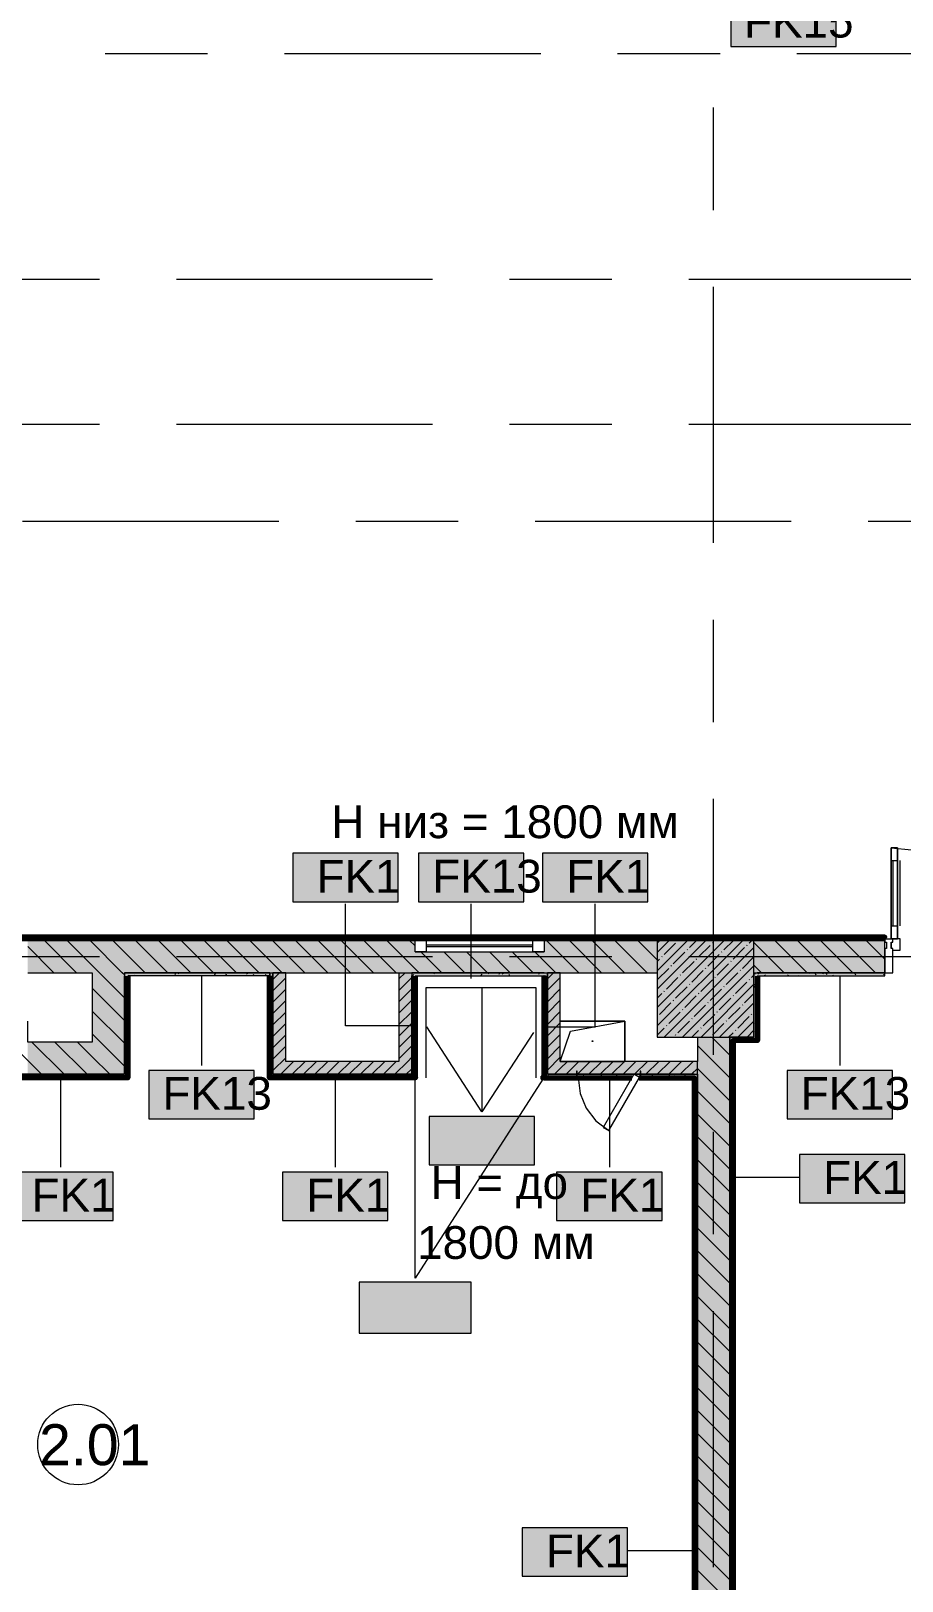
# Model space of a CAD drawing. Header units: millimetres. Extents: x -3817 to 677485, y -22715 to 103890.
# Drawn here: x 335574 to 340970, y 5847 to 15458 of the extents above; entities that cross this region are included whole.
import ezdxf

# ---------------------------------------------------------------- set-up
doc = ezdxf.new("R2010")
doc.units = ezdxf.units.MM
doc.layers.add('PDF _Геометрия', color=7, linetype='Continuous', true_color=0x1d1d1d)
doc.layers.add('PDF _Сплошная заливка', color=7, linetype='Continuous', true_color=0xffffff)
doc.layers.add('PDF _Текст', color=7, linetype='Continuous')
doc.styles.add('PDF GOST-Common', font='arial.ttf')

msp = doc.modelspace()

# ---------------------------------------------------------------- hatches: boundary and pattern name
at = {"layer": 'PDF _Сплошная заливка', "transparency": 33554559}
h = msp.add_hatch(color=256, dxfattribs=at)
h.paths.add_polyline_path([(347052.9, 9819), (347302.9, 9819), (347302.9, 9839), (342508.2, 9839), (342508.2, 9819), (346262.4, 9819)], flags=0)
h.paths.add_polyline_path([(340863.2, 9819), (340863.2, 9839), (333072.9, 9839), (333072.9, 9819), (340052.9, 9819)], flags=0)
h.paths.add_polyline_path([(331427.9, 9819), (331427.9, 9839), (330602.9, 9839), (330602.9, 9827), (330657.9, 9827), (330657.9, 9819), (331022.9, 9819)], flags=0)
h.paths.add_polyline_path([(328562.9, 9819), (329097.9, 9819), (329097.9, 9827), (329152.9, 9827), (329152.9, 9839), (328562.9, 9839)], flags=0)
h = msp.add_hatch(color=256, dxfattribs=at)
h.paths.add_polyline_path([(343952.9, 9619), (343952.9, 9819), (342508.2, 9819), (342508.2, 9619), (343578.4, 9619)], flags=0)
h.paths.add_polyline_path([(330802.9, 9619), (331427.9, 9619), (331427.9, 9819), (330781.9, 9819), (330781.9, 9619)], flags=0)
h.paths.add_polyline_path([(333072.9, 9619), (334952.9, 9619), (334952.9, 9819), (333072.9, 9819)], flags=0)
h.paths.add_polyline_path([(336152.9, 9619), (339452.9, 9619), (339452.9, 9819), (338752.9, 9819), (338752.9, 9749), (337952.9, 9749), (337952.9, 9819), (335552.9, 9819), (335552.9, 9619), (335952.9, 9619)], flags=0)
h.paths.add_polyline_path([(340863.2, 9619), (340863.2, 9819), (340052.9, 9819), (340052.9, 9619), (340223.3, 9619)], flags=0)
for points in [[(339552.3, 9219), (340052.9, 9219), (340052.9, 9819), (339452.9, 9819), (339452.9, 9219)], [(335952.9, 8989), (336152.9, 8989), (336152.9, 9619), (335952.9, 9619), (335952.9, 9189)], [(337052.9, 8989), (337072.9, 8989), (337072.9, 9619), (337052.9, 9619), (337052.9, 9598)], [(337932.9, 8969), (337952.9, 8969), (337952.9, 9599), (337932.9, 9599), (337932.9, 8989)], [(339702.9, 2419), (339902.9, 2419), (339902.9, 9219), (339702.9, 9219), (339702.9, 3160.3)], [(339902.9, 2419), (339922.9, 2419), (339922.9, 9219), (339902.9, 9219), (339902.9, 3160.3)], [(340072.9, 9199), (340073.9, 9199), (340072.9, 9219), (339922.9, 9219), (339922.9, 9199), (340052.9, 9199)], [(339347.9, 8989), (339347.9, 9009), (339352.9, 9009), (339352.9, 8989), (339702.9, 8989), (339702.9, 9069), (338852.9, 9069), (338852.9, 8989), (338952.9, 8989), (338952.9, 9009), (338957.9, 9009), (338957.9, 8989), (339342.9, 8989)]]:
    msp.add_hatch(color=256, dxfattribs=at).paths.add_polyline_path(points)
h = msp.add_hatch(color=256, dxfattribs=at)
h.paths.add_polyline_path([(340072.9, 9599), (340863.2, 9599), (340863.2, 9619), (340072.9, 9619)], flags=0)
h.paths.add_polyline_path([(343372.9, 9599), (343372.9, 9619), (342508.2, 9619), (342508.2, 9599), (343352.9, 9599)], flags=0)
h = msp.add_hatch(color=256, dxfattribs=at)
h.paths.add_polyline_path([(339681.9, 8969), (339682.9, 8969), (339682.9, 8989), (339352.9, 8989), (339352.9, 8969), (339552.3, 8969)], flags=0)
h.paths.add_polyline_path([(338957.9, 8969), (339296.7, 8969), (339308.3, 8989), (338957.9, 8989), (338957.9, 8986.5)], flags=0)
h.paths.add_polyline_path([(339347.9, 8969), (339347.9, 8989), (339308.3, 8989), (339342.9, 8969)], flags=0)
h.paths.add_polyline_path([(338752.9, 8969), (338952.9, 8969), (338952.9, 8989), (338752.9, 8989)], flags=0)

# ---------------------------------------------------------------- linework, layer by layer
at = {"layer": 'PDF _Геометрия', "color": 7, "lineweight": 9}
for points in [[(340562.6, 15660.8), (339909.5, 15660.8), (339909.5, 15360.8), (340562.6, 15360.8)], [(337848.7, 10359.1), (337195.5, 10359.1), (337195.5, 10059.1), (337848.7, 10059.1)], [(338628.1, 10359.1), (337975, 10359.1), (337975, 10059.1), (338628.1, 10059.1)], [(339396, 10359.1), (338742.9, 10359.1), (338742.9, 10059.1), (339396, 10059.1)], [(340863.2, 9819), (333072.9, 9819)], [(340052.9, 9819), (339452.9, 9819), (339452.9, 9219), (340052.9, 9219)], [(339252.9, 9319), (338852.9, 9319), (339252.9, 9319), (339252.9, 9069), (338852.9, 9069), (339252.9, 9069)], [(336956.4, 9012.6), (336303.2, 9012.6), (336303.2, 8712.6), (336956.4, 8712.6)], [(338852.9, 8989), (338952.9, 8989)], [(338957.9, 8989), (339347.9, 8989)], [(340911.1, 9012.6), (340257.9, 9012.6), (340257.9, 8712.6), (340911.1, 8712.6)], [(338692.8, 8726.6), (338039.6, 8726.6), (338039.6, 8426.6), (338692.8, 8426.6)], [(340987.5, 8492.4), (340334.3, 8492.4), (340334.3, 8192.4), (340987.5, 8192.4)], [(336082.5, 8382.6), (335429.4, 8382.6), (335429.4, 8082.6), (336082.5, 8082.6)], [(337785, 8382.6), (337131.9, 8382.6), (337131.9, 8082.6), (337785, 8082.6)], [(339483.4, 8382.6), (338830.3, 8382.6), (338830.3, 8082.6), (339483.4, 8082.6)], [(338300.9, 7700.1), (337606.9, 7700.1), (337606.9, 7384.8), (338300.9, 7384.8)], [(338300.9, 7700.1), (337606.9, 7700.1), (337606.9, 7384.8), (338300.9, 7384.8)], [(339269.9, 6177.1), (338616.8, 6177.1), (338616.8, 5877.1), (339269.9, 5877.1)]]:
    msp.add_lwpolyline(points, close=True, dxfattribs=at)
at = {"layer": 'PDF _Геометрия', "color": 253, "lineweight": 9, "true_color": 0xaaaaaa}
for points in [[(336032.9, 15319), (336667.9, 15319)], [(337144.1, 15319), (338731.6, 15319)], [(339207.9, 15319), (339842.9, 15319)], [(340319.1, 15319), (341906.6, 15319)], [(339802.9, 14347.4), (339802.9, 14982.4)], [(335362.9, 13919), (335997.9, 13919)], [(336474.1, 13919), (338061.6, 13919)], [(338537.9, 13919), (339172.9, 13919)], [(339649.1, 13919), (341236.6, 13919)], [(339802.9, 12283.7), (339802.9, 13871.2)], [(335362.9, 13019), (335997.9, 13019)], [(336474.1, 13019), (338061.6, 13019)], [(338537.9, 13019), (339172.9, 13019)], [(339649.1, 13019), (341236.6, 13019)], [(335521.6, 12419), (337109.1, 12419)], [(337585.4, 12419), (338220.4, 12419)], [(338696.6, 12419), (340284.1, 12419)], [(340760.4, 12419), (341395.4, 12419)], [(339802.9, 11172.4), (339802.9, 11807.4)], [(339802.9, 9108.7), (339802.9, 10696.2)], [(340903.2, 10314), (340943.2, 10314)], [(340913.2, 10314), (340913.2, 9909)], [(340957.2, 10314), (340957.2, 9909)], [(340903.2, 9909), (340943.2, 9909)], [(338752.9, 9819), (337952.9, 9819)], [(340913.2, 9759), (340958.2, 9759), (340958.2, 9829), (340903.2, 9829), (340903.2, 9826)], [(340903.2, 9809), (340903.2, 9769)], [(335362.9, 9719), (335997.9, 9719)], [(336474.1, 9719), (338061.6, 9719)], [(337952.9, 9749), (338752.9, 9749)], [(338682.9, 9789), (338022.9, 9789)], [(338682.9, 9779), (338022.9, 9779)], [(338537.9, 9719), (339172.9, 9719)], [(339649.1, 9719), (341236.6, 9719)], [(338962.9, 8969), (338975.8, 8870.7), (339013.8, 8779), (339074.2, 8700.3), (339152.9, 8639.9)], [(339802.9, 7997.4), (339802.9, 8632.4)], [(339802.9, 5933.7), (339802.9, 7521.2)]]:
    msp.add_lwpolyline(points, dxfattribs=at)
msp.add_lwpolyline([(340903.2, 9829), (340903.2, 10394), (341028.9, 10379.8), (341148.3, 10338.1), (341255.5, 10270.7), (341344.9, 10181.3), (341412.2, 10074.1), (341454, 9954.7), (341468.2, 9829, -0.414212), (342468.2, 10829), (342468.2, 9829)], format="xyb", dxfattribs=at)
msp.add_lwpolyline([(340943.2, 9829), (340903.2, 9829), (340903.2, 10394), (340943.2, 10394), (340943.2, 9829), (340943.2, 10394), (340903.2, 10394), (340903.2, 9829)], close=True, dxfattribs=at)
at = {"layer": 'PDF _Геометрия', "color": 7, "lineweight": 9}
for points in [[(337928.8, 9290.4), (337522.1, 9290.4), (337522.1, 10045.2)], [(338301.6, 9582.5), (338301.6, 10045.2)], [(338760.5, 9283.2), (339069.4, 9283.2), (339069.4, 10045.2)], [(337052.9, 9619), (336152.9, 9619), (337052.9, 9619), (337072.9, 9619)], [(336152.9, 9619), (336152.9, 9599), (336152.9, 8989), (336152.9, 9599)], [(337852.9, 9619), (337932.9, 9619), (338752.9, 9619), (338772.9, 9619)], [(338752.9, 9619), (337932.9, 9619), (337932.9, 9599), (337932.9, 9069), (337932.9, 9599)], [(340052.9, 9619), (340072.9, 9619), (340863.2, 9619), (340072.9, 9619)], [(337051.9, 9599), (336172.9, 9599)], [(336172.9, 9598), (336172.9, 8989)], [(336629.8, 9598.5), (336629.8, 9042.7)], [(337952.9, 9599), (338751.9, 9599)], [(337952.9, 9598), (337952.9, 8969)], [(338366.2, 9526.5), (338366.2, 8756.7)], [(340073.9, 9219), (340072.9, 9219), (340072.9, 9598)], [(340584.5, 9598.5), (340584.5, 9042.7)], [(338687.5, 9248.8), (338366.2, 8756.7), (338025.4, 9283.2)], [(338852.9, 9069), (338915.4, 9256.5), (339252.9, 9319)], [(339922.9, 9199), (340072.9, 9199)], [(339922.9, 2439), (339922.9, 9198)], [(339682.9, 8989), (339352.9, 8989), (339682.9, 8989), (339702.9, 8989), (339702.9, 2419), (339702.9, 8989), (339702.9, 9069)], [(335756, 8968.5), (335756, 8412.7)], [(337458.5, 8968.5), (337458.5, 8412.7)], [(337960.9, 8978.5), (337963.9, 8978.5), (337963.9, 8959), (337943.9, 8959), (337943.9, 8968), (337943.9, 8959), (337963.9, 8959), (337963.9, 8978.5), (337953.9, 8978.5)], [(338744.6, 8958), (337953.9, 7724.5), (337953.9, 8959)], [(338751.9, 8978), (338734.9, 8978), (338734.9, 8958), (338754.4, 8958), (338754.4, 8968), (338754.4, 8958), (338734.9, 8958), (338734.9, 8978), (338744.9, 8978)], [(338752.9, 8969), (339296.7, 8969)], [(339156.9, 8968.5), (339156.9, 8412.7)], [(339342.9, 8969), (339681.9, 8969)], [(339682.9, 8969), (339682.9, 2440)], [(339923.4, 8350.5), (340334.3, 8350.5)], [(339682.4, 6035.2), (339269.9, 6035.2)]]:
    msp.add_lwpolyline(points, dxfattribs=at)
at = {"layer": 'PDF _Геометрия', "color": 9, "lineweight": 9, "true_color": 0xc0c0c0}
for points in [[(340072.9, 9599), (340863.2, 9599), (340863.2, 9619), (340863.2, 9819), (340863.2, 9839), (333072.9, 9839), (333072.9, 9819), (333072.9, 9619), (333072.9, 9599)], [(334952.9, 9619), (334952.9, 9219), (335332.9, 9219), (335352.9, 9219), (335352.9, 8989), (336152.9, 8989), (335952.9, 8989), (335552.9, 8989), (335352.9, 8989), (335352.9, 9219)], [(335552.9, 9619), (335952.9, 9619), (335952.9, 9189), (335552.9, 9189), (335552.9, 9319)], [(339702.9, 9219), (339702.9, 9069), (338852.9, 9069), (338852.9, 9619), (338772.9, 9619), (339452.9, 9619)], [(340052.9, 9619), (340052.9, 9219), (339922.9, 9219), (339902.9, 9219)], [(337052.9, 9598), (337052.9, 8989), (337052.9, 8969), (337932.9, 8969), (337952.9, 8969)], [(338752.9, 9599), (338752.9, 8989), (338752.9, 8969)], [(339452.9, 1819), (339452.9, 2019), (338952.9, 2019), (338952.9, 2059), (338952.9, 2419), (339682.9, 2419), (339702.9, 2419), (339902.9, 2419), (339902.9, 9219), (339902.9, 2419), (339922.9, 2419), (340052.9, 2419), (340052.9, 2059), (340052.9, 2019), (340302.9, 2019), (340302.9, 2059), (340302.9, 1871), (340322.9, 1871), (340322.9, 1819)], [(335332.9, 8989), (335332.9, 8969), (336172.9, 8969), (336172.9, 8989)]]:
    msp.add_lwpolyline(points, dxfattribs=at)
at = {"layer": 'PDF _Геометрия', "color": 96, "lineweight": 70, "true_color": 0x008000}
msp.add_lwpolyline([(340862.2, 9840), (340862.2, 9839), (333822.9, 9839), (333822.9, 9840)], close=True, dxfattribs=at)
at = {"layer": 'PDF _Геометрия', "color": 253, "lineweight": 9, "true_color": 0x9b9b9b}
for points in [[(335658.6, 9835), (335656.3, 9839)], [(335700.2, 9823.8), (335695.2, 9832.5)], [(335768.3, 9827.9), (335763.2, 9836.6)], [(335808.6, 9819), (335804.9, 9825.5)], [(335853.5, 9828.6), (335848.5, 9819.9)], [(335894.7, 9839), (335890.1, 9831)], [(335946, 9824.9), (335940.9, 9833.6)], [(336000.3, 9839), (335999.8, 9838.1)], [(336099.3, 9827.5), (336094.4, 9819)], [(336123.7, 9821.9), (336118.6, 9830.6)], [(336160.5, 9819), (336160.3, 9819.5)], [(336167.3, 9823.4), (336164.7, 9819)], [(336230.9, 9819), (336228.3, 9823.6)], [(336246.7, 9839), (336245.5, 9837)], [(336317.1, 9839), (336313.6, 9832.9)], [(336406.9, 9819), (336406, 9820.6)], [(336413, 9822.3), (336411.1, 9819)], [(336505.5, 9831.2), (336501, 9839)], [(336700.4, 9832.4), (336695.4, 9823.7)], [(336739.4, 9839), (336737, 9834.8)], [(336819.2, 9836.4), (336817.7, 9839)], [(336904.5, 9820.1), (336903.8, 9819)], [(336928.9, 9829.3), (336923.9, 9838)], [(336946.1, 9831.3), (336941.1, 9822.6)], [(336970, 9819), (336965.5, 9826.8)], [(337014.2, 9827.2), (337009.4, 9819)], [(337065, 9837.5), (337064.1, 9839)], [(337161.8, 9839), (337160.5, 9836.7)], [(337242.7, 9834.5), (337240.1, 9839)], [(337259.9, 9826.1), (337255.8, 9819)], [(337284.3, 9823.3), (337279.3, 9832)], [(337327.9, 9822), (337326.2, 9819)], [(337352.3, 9827.4), (337347.3, 9836.1)], [(337392.4, 9819), (337389, 9824.9)], [(337530, 9824.4), (337525, 9833.1)], [(337547.3, 9836.2), (337542.3, 9827.5)], [(337584.1, 9839), (337583.9, 9838.6)], [(337707.7, 9821.4), (337702.7, 9830.1)], [(337751.4, 9823.9), (337748.5, 9819)], [(337793, 9835.1), (337788, 9826.4)], [(337814.7, 9819), (337812.4, 9823.1)], [(337861.1, 9831), (337856, 9822.3)], [(337990.7, 9819), (337990.1, 9820.1)], [(338089.5, 9830.7), (338084.7, 9839)], [(338106.8, 9829.9), (338101.8, 9821.2)], [(338174.8, 9825.8), (338170.9, 9819)], [(338393.6, 9839), (338389.1, 9831.3)], [(338403.3, 9835.9), (338401.5, 9839)], [(338513, 9828.8), (338508, 9837.5)], [(338553.8, 9819), (338549.6, 9826.3)], [(338598.3, 9827.7), (338593.2, 9819)], [(338639.9, 9838.9), (338634.9, 9830.2)], [(338649.1, 9836.9), (338647.9, 9839)], [(338707.9, 9834.8), (338702.9, 9826.1)], [(338826.8, 9834), (338823.8, 9839)], [(338868.4, 9822.8), (338863.4, 9831.5)], [(338936.4, 9826.9), (338931.4, 9835.6)], [(338953.7, 9833.7), (338948.6, 9825)], [(338976.2, 9819), (338973, 9824.4)], [(339021.7, 9829.6), (339016.7, 9820.9)], [(339114.1, 9823.9), (339109.1, 9832.6)], [(339238.3, 9839), (339236, 9835.1)], [(339291.8, 9820.9), (339286.8, 9829.6)], [(339398.5, 9819), (339396.5, 9822.5)], [(339403.5, 9820.4), (339402.7, 9819)], [(339445.1, 9831.5), (339440.1, 9822.8)], [(339484.7, 9839), (339481.7, 9834)], [(339554.8, 9838.6), (339549.8, 9829.9)], [(339574.5, 9819), (339574.2, 9819.6)], [(339649.2, 9819.3), (339649.1, 9819)], [(339673.6, 9830.2), (339668.6, 9838.9)], [(339800.5, 9837.5), (339795.5, 9828.8)], [(339868.6, 9833.4), (339863.5, 9824.7)], [(339987.4, 9835.3), (339985.3, 9839)], [(340083, 9839), (340082.9, 9838.8)], [(340097.1, 9828.3), (340092, 9837)], [(340137.6, 9819), (340133.7, 9825.8)], [(340233.1, 9836.4), (340231.7, 9839)], [(340250.4, 9824.1), (340247.4, 9819)], [(340292, 9835.3), (340287, 9826.6)], [(340329.3, 9839), (340328.6, 9837.7)], [(340399.7, 9839), (340396.6, 9833.7)], [(340410.8, 9833.4), (340407.6, 9839)], [(340452.5, 9822.3), (340447.4, 9831)], [(340496.1, 9823.1), (340493.8, 9819)], [(340520.5, 9826.4), (340515.5, 9835.1)], [(340560, 9819), (340557.1, 9823.9)], [(340646.1, 9839), (340642.4, 9832.6)], [(340698.2, 9823.4), (340693.2, 9832.1)], [(340715.4, 9837.2), (340710.4, 9828.5)], [(336468.8, 9614.1), (336463.8, 9605.4)], [(336491.3, 9611.8), (336487.2, 9619)], [(336506.8, 9619), (336505.4, 9616.6)], [(336714.6, 9613.1), (336709.5, 9604.3)], [(336805.1, 9617), (336803.9, 9619)], [(336914.8, 9609.9), (336909.7, 9618.7)], [(336929.2, 9619), (336928.9, 9618.5)], [(337050.8, 9618.1), (337050.3, 9619)], [(338075.4, 9611.3), (338071, 9619)], [(338161, 9619), (338157.5, 9613)], [(338389.2, 9616.5), (338387.7, 9619)], [(338407.4, 9619), (338403.3, 9611.9)], [(338476.3, 9616.5), (338471.3, 9607.8)], [(338498.8, 9609.4), (338493.8, 9618.2)], [(338634.9, 9617.6), (338634.1, 9619)], [(338722.1, 9615.5), (338717, 9606.7)], [(340060.4, 9617.1), (340055.4, 9608.3)], [(340082.9, 9608.9), (340077.9, 9617.6)], [(340167.1, 9619), (340165.1, 9615.4)], [(340219, 9617.1), (340217.9, 9619)], [(340396.7, 9614.1), (340393.9, 9619)], [(340413.5, 9619), (340410.8, 9614.3)], [(340438.3, 9603), (340433.3, 9611.7)], [(340483.9, 9619), (340478.8, 9610.2)], [(340506.4, 9607), (340501.3, 9615.7)], [(340684.1, 9604), (340679, 9612.8)], [(336162.6, 9539), (336172.6, 9539)], [(336181.4, 9604.1), (336178.5, 9599)], [(336217.2, 9599), (336214.2, 9604.2)], [(336249.5, 9600), (336248.9, 9599)], [(336393.2, 9599), (336391.9, 9601.2)], [(336672.9, 9601.9), (336671.2, 9599)], [(336782.6, 9609), (336777.6, 9600.3)], [(336956.3, 9599), (336951.4, 9607.5)], [(337028.3, 9607.9), (337023.3, 9599.2)], [(337943.2, 9607.6), (337938.3, 9599), (337938.2, 9598.9)], [(337952.9, 9563.4), (337949.4, 9557.2)], [(337976.9, 9599), (337975.9, 9600.7)], [(338366.7, 9609.5), (338361.6, 9600.8)], [(338540.1, 9599), (338535.4, 9607)], [(338753.4, 9600), (338763.4, 9600)], [(338772.9, 9561.5), (338770, 9566.5)], [(340056.3, 9549), (340052.9, 9543.1)], [(340060.6, 9525.7), (340055.6, 9534.4)], [(340094.5, 9600), (340104.5, 9600)], [(340123.8, 9599), (340119.5, 9606.5)], [(340264.5, 9604.8), (340261.2, 9599)], [(340277.4, 9600), (340287.4, 9600)], [(340332.5, 9600.7), (340331.6, 9599)], [(340368.8, 9600), (340378.9, 9600)], [(340429.8, 9600), (340439.8, 9600)], [(340546.2, 9599), (340543, 9604.6)], [(340578.3, 9599.6), (340577.9, 9599)], [(340582.2, 9600), (340592.2, 9600)], [(340673.6, 9600), (340683.7, 9600)], [(340765.1, 9600), (340775.1, 9600)], [(340861.8, 9601.1), (340856.7, 9609.8)], [(340863.2, 9605.4), (340860.6, 9601)], [(336158, 9441.6), (336153, 9432.9)], [(336159.3, 9455.4), (336154.3, 9464.1)], [(336162.6, 9478), (336172.6, 9478)], [(337052.9, 9508.5), (337056.6, 9508.5)], [(337061.8, 9483), (337056.8, 9474.3)], [(337072.9, 9441.2), (337067.9, 9432.6)], [(337932.9, 9478), (337940.5, 9478)], [(338755.5, 9490.5), (338752.9, 9486)], [(338753.4, 9478), (338763.4, 9478)], [(338766.7, 9448.9), (338761.7, 9440.2)], [(340067.5, 9507.4), (340062.5, 9498.7)], [(340064, 9508.5), (340072.9, 9508.5)], [(340064, 9447.6), (340072.9, 9447.6)], [(336162.6, 9386.6), (336172.6, 9386.6)], [(337052.9, 9386.6), (337056.6, 9386.6)], [(337067.2, 9346), (337062.1, 9354.7)], [(337932.9, 9417.1), (337940.5, 9417.1)], [(337932.9, 9325.6), (337940.5, 9325.6)], [(337952.9, 9335.9), (337950.6, 9339.7)], [(338753.4, 9386.6), (338763.4, 9386.6)], [(338760.9, 9338.4), (338755.9, 9347.1)], [(338772.9, 9398.7), (338772.8, 9398.6)], [(340068.8, 9389.6), (340063.7, 9398.3)], [(340064, 9356.1), (340072.9, 9356.1)], [(337052.9, 9295.2), (337056.6, 9295.2)], [(337938.1, 9293.8), (337933, 9285.1)], [(338753.4, 9264.7), (338763.4, 9264.7)], [(340055.2, 9303.3), (340052.9, 9299.2)], [(340066.4, 9261.7), (340061.4, 9252.9)], [(336156.9, 9195.9), (336152.9, 9188.9)], [(336162.6, 9203.7), (336172.6, 9203.7)], [(336162.6, 9142.8), (336172.6, 9142.8)], [(336168.1, 9154.3), (336163.1, 9145.5)], [(337052.9, 9173.2), (337056.6, 9173.2)], [(337056.6, 9169.2), (337052.9, 9162.8)], [(337072.9, 9214.1), (337070.3, 9218.6)], [(337934, 9225.8), (337932.9, 9223.9)], [(337932.9, 9142.8), (337940.5, 9142.8)], [(337945.1, 9184.1), (337940.1, 9175.4)], [(337952.7, 9153.3), (337947.7, 9162)], [(338753.4, 9142.8), (338763.4, 9142.8)], [(339903.3, 9188.5), (339902.9, 9189.2)], [(339911.6, 9173.2), (339921.7, 9173.2)], [(339922.2, 9133.8), (339917.1, 9125)], [(340033.5, 9203.7), (340043.6, 9203.7)], [(340073.9, 9213.7), (340072.5, 9211.3)], [(336162.6, 9051.3), (336172.6, 9051.3)], [(336168.6, 9073.6), (336163.6, 9082.3)], [(336172.9, 9040.6), (336170.1, 9035.9)], [(337053, 9126.6), (337052.9, 9126.9)], [(337052.9, 9051.3), (337056.6, 9051.3)], [(337063.7, 9059.5), (337058.7, 9050.8)], [(337932.9, 9081.8), (337940.5, 9081.8)], [(337941.5, 9111.7), (337936.5, 9120.4)], [(337945.6, 9043.7), (337940.6, 9052.4)], [(338757.4, 9067.1), (338752.9, 9059.2)], [(338753.4, 9051.3), (338763.4, 9051.3)], [(339907.4, 9120.5), (339902.9, 9128.3)], [(339911.5, 9052.4), (339906.5, 9061.1)], [(339911.6, 9051.3), (339921.7, 9051.3)], [(339918.1, 9065.7), (339913, 9057)], [(335611.6, 8982.8), (335606.6, 8974.1)], [(335644.4, 8990.4), (335654.5, 8990.4)], [(335650.4, 8989), (335648.2, 8985.3)], [(335815.7, 8970.6), (335814.8, 8969)], [(335827.3, 8990.4), (335837.4, 8990.4)], [(335832.5, 8985.1), (335830.3, 8989)], [(335857.3, 8981.7), (335852.3, 8973)], [(335918.7, 8990.4), (335928.8, 8990.4)], [(335925.4, 8977.6), (335920.4, 8969)], [(335942.2, 8978), (335937.1, 8986.7)], [(335982.6, 8969), (335978.8, 8975.6)], [(335979.7, 8990.4), (335989.8, 8990.4)], [(336072.7, 8989), (336071.6, 8987.2)], [(336078.2, 8986.2), (336076.6, 8989)], [(336132.1, 8990.4), (336142.2, 8990.4)], [(336171.1, 8976.5), (336166.7, 8969)], [(336172.7, 9005.5), (336167.6, 9014.2)], [(337061.2, 8990.6), (337056.2, 8999.3)], [(337086, 8976.3), (337081.8, 8969)], [(337102.8, 8979.4), (337097.8, 8988.1)], [(337168.4, 8990.4), (337178.5, 8990.4)], [(337259.9, 8990.4), (337269.9, 8990.4)], [(337304.5, 8989), (337300.3, 8981.7)], [(337320.8, 8990.4), (337330.9, 8990.4)], [(337416.6, 8984.6), (337414, 8989)], [(337473.2, 8990.4), (337483.3, 8990.4)], [(337484.6, 8988.7), (337484.4, 8989)], [(337509.4, 8978.1), (337504.4, 8969.4)], [(337526.3, 8977.5), (337521.2, 8986.2)], [(337550.9, 8989), (337546, 8980.6)], [(337566.4, 8969), (337562.9, 8975.1)], [(337564.7, 8990.4), (337574.7, 8990.4)], [(337619.1, 8985.2), (337614.1, 8976.5)], [(337656.1, 8990.4), (337666.1, 8990.4)], [(337662.3, 8985.7), (337660.4, 8989)], [(337840, 8982.7), (337836.4, 8989)], [(337839, 8990.4), (337849, 8990.4)], [(337864.8, 8984.1), (337859.8, 8975.4)], [(337881.7, 8971.5), (337876.6, 8980.3)], [(337932.9, 8980), (337927.8, 8971.3)], [(337930.4, 8990.4), (337932.9, 8990.4), (337940.5, 8990.4)], [(337949.7, 8975.6), (337944.7, 8984.3)], [(338779.7, 8983.8), (338774.7, 8975.1)], [(338814.3, 8990.4), (338824.4, 8990.4)], [(339000.7, 8984.1), (338997.8, 8989)], [(339068.7, 8988.2), (339068.2, 8989)], [(339110.3, 8977), (339105.3, 8985.7)], [(339150.2, 8969), (339146.9, 8974.6)], [(339161.5, 8974.6), (339158.3, 8969)], [(339203.2, 8985.7), (339198.2, 8977)], [(339240.3, 8989), (339239.8, 8988.2)], [(339246.4, 8985.2), (339244.2, 8989)], [(339407.3, 8973.5), (339404.7, 8969)], [(339424.1, 8982.2), (339420.2, 8989)], [(339465.7, 8971), (339460.7, 8979.8)], [(339475.3, 8969.4), (339475.1, 8969)], [(339533.8, 8975.1), (339528.7, 8983.8)], [(339557, 8989), (339553.6, 8983)], [(339572.5, 8969), (339570.4, 8972.7)], [(339626.6, 8987.6), (339621.6, 8978.9)], [(339700.3, 8930.5), (339695.3, 8939.2)], [(339686.5, 8847.5), (339682.9, 8841.2)], [(339690.6, 8915.5), (339685.5, 8906.8)], [(339698.3, 8929.4), (339702.9, 8929.4)], [(339702.9, 8865.1), (339699.4, 8871.2)], [(339911.6, 8929.4), (339921.7, 8929.4)], [(339697.3, 8752.8), (339692.3, 8761.5)], [(339697.6, 8805.8), (339692.6, 8797.1)], [(339698.3, 8746.5), (339702.9, 8746.5)], [(339911.6, 8838), (339921.7, 8838)], [(339916.7, 8738.6), (339911.6, 8747.4)], [(339917, 8820), (339912, 8811.3)], [(339686.2, 8711.2), (339682.9, 8716.8)], [(339690.3, 8643.1), (339685.2, 8651.8)], [(339698.3, 8685.6), (339702.9, 8685.6)], [(339911.6, 8716), (339921.7, 8716)], [(339685.4, 8601.7), (339682.9, 8597.4)], [(339694.3, 8575.1), (339689.3, 8583.8)], [(339696.5, 8560.1), (339691.5, 8551.4)], [(339698.3, 8594.1), (339702.9, 8594.1)], [(339904.7, 8615.9), (339902.9, 8612.7)], [(339911.6, 8594.1), (339921.7, 8594.1)], [(339922.9, 8606), (339919.8, 8611.3)], [(339683.2, 8533.5), (339682.9, 8534)], [(339702.9, 8510.1), (339702.7, 8509.8)], [(339911.8, 8506.2), (339906.8, 8497.5)], [(339911.6, 8502.7), (339921.7, 8502.7)], [(339698.3, 8411.2), (339702.9, 8411.2)], [(339907.7, 8438.2), (339902.9, 8429.8)], [(339910.7, 8383.2), (339905.7, 8392)], [(339911.6, 8380.8), (339921.7, 8380.8)], [(339918.9, 8396.5), (339913.8, 8387.8)], [(339699.5, 8261.3), (339694.5, 8270)], [(339698.3, 8350.3), (339702.9, 8350.3)], [(339687.3, 8178.3), (339682.9, 8170.7)], [(339698.3, 8258.8), (339702.9, 8258.8)], [(339906.6, 8192.4), (339902.9, 8186)], [(339911.6, 8258.8), (339921.7, 8258.8)], [(339698.3, 8076), (339702.9, 8076)], [(339702.9, 8133.6), (339702.7, 8134)], [(339911.6, 8167.4), (339921.7, 8167.4)], [(339917.8, 8150.8), (339912.8, 8142.1)], [(339685.4, 8042), (339682.9, 8046.3)], [(339698.3, 8015), (339702.9, 8015)], [(339911.6, 8045.5), (339921.7, 8045.5)], [(339920, 8001.4), (339914.9, 8010.2)], [(339686.2, 7932.6), (339682.9, 7926.8)], [(339693.5, 7905.9), (339688.5, 7914.6)], [(339697.4, 7890.9), (339692.3, 7882.2)], [(339698.3, 7923.6), (339702.9, 7923.6)], [(339911.6, 7923.6), (339921.7, 7923.6)], [(339922.9, 7935.4), (339919, 7942.1)], [(339905.8, 7782.1), (339902.9, 7787.2)], [(339911.6, 7832.1), (339921.7, 7832.1)], [(339917, 7823.7), (339911.9, 7832.5)], [(339700.3, 7713.2), (339695.3, 7704.5)], [(339698.3, 7740.7), (339702.9, 7740.7)], [(339702.9, 7778.6), (339699.4, 7772.6)], [(339908.5, 7769), (339903.5, 7760.3)], [(339909.9, 7714.1), (339904.9, 7722.8)], [(339911.6, 7710.2), (339921.7, 7710.2)], [(339698.3, 7679.7), (339702.9, 7679.7)], [(339914, 7646), (339908.9, 7654.8)], [(339702.8, 7524.1), (339697.8, 7532.8)], [(339698.3, 7588.3), (339702.9, 7588.3)], [(339907.4, 7523.3), (339902.9, 7515.4)], [(339911.6, 7588.3), (339921.7, 7588.3)], [(339911.6, 7496.8), (339921.7, 7496.8)], [(339699.2, 7467.5), (339694.2, 7458.8)], [(339698.3, 7405.4), (339702.9, 7405.4)], [(339702.9, 7463), (339701.9, 7464.8)], [(339918.6, 7481.6), (339913.6, 7472.9)], [(339688.7, 7304.8), (339683.6, 7313.5)], [(339699.8, 7346.4), (339694.8, 7355.1)], [(339698.3, 7344.4), (339702.9, 7344.4)], [(339911.6, 7374.9), (339921.7, 7374.9)], [(339919.1, 7332.3), (339914.1, 7341)], [(339922.9, 7367.2), (339920.6, 7363.3)], [(339687, 7263.4), (339682.9, 7256.3)], [(339692.7, 7236.7), (339687.7, 7245.5)], [(339698.3, 7253), (339702.9, 7253)], [(339911.6, 7253), (339921.7, 7253)], [(339921.6, 7303.9), (339916.5, 7295.2)], [(339685.7, 7127.1), (339682.9, 7131.9)], [(339694.1, 7153.7), (339689, 7145)], [(339696.8, 7168.7), (339691.8, 7177.4)], [(339905, 7112.9), (339902.9, 7116.6)], [(339911.6, 7161.6), (339921.7, 7161.6)], [(339922.9, 7203.9), (339922.3, 7204.9)], [(339690, 7085.7), (339685, 7077)], [(339701.1, 7044.1), (339696.1, 7035.3)], [(339698.3, 7070.1), (339702.9, 7070.1)], [(339911.6, 7039.6), (339921.7, 7039.6)], [(339920.5, 7058.2), (339915.5, 7049.5)], [(339698.3, 7009.2), (339702.9, 7009.2)], [(339913.2, 6976.9), (339908.1, 6985.6)], [(339688.9, 6840), (339683.9, 6831.2)], [(339702, 6854.9), (339697, 6863.7)], [(339698.3, 6917.7), (339702.9, 6917.7)], [(339908.2, 6854.1), (339903.2, 6845.4)], [(339911.6, 6917.7), (339921.7, 6917.7)], [(339911.6, 6826.3), (339921.7, 6826.3)], [(339700, 6798.3), (339695, 6789.6)], [(339698.3, 6734.8), (339702.9, 6734.8)], [(339915.3, 6744.4), (339910.3, 6735.7)], [(339687.9, 6635.6), (339682.9, 6644.2)], [(339698.3, 6673.9), (339702.9, 6673.9)], [(339911.2, 6676.4), (339906.2, 6667.7)], [(339911.6, 6704.4), (339921.7, 6704.4)], [(339922.4, 6634.8), (339917.3, 6626.1)], [(339698.3, 6582.4), (339702.9, 6582.4)], [(339911.6, 6582.4), (339921.7, 6582.4)], [(339922.4, 6595.1), (339917.4, 6603.8)], [(339922.9, 6533.3), (339921.5, 6535.7)], [(339683.7, 6526.2), (339682.9, 6524.8)], [(339696, 6499.5), (339691, 6508.3)], [(339911.6, 6491), (339921.7, 6491)], [(339690.8, 6416.5), (339685.8, 6407.8)], [(339698.3, 6399.6), (339702.9, 6399.6)], [(339908.3, 6375.7), (339903.3, 6384.4)], [(339910.1, 6430.7), (339905.1, 6422)], [(339911.6, 6369.1), (339921.7, 6369.1)], [(339919.4, 6417.4), (339914.4, 6426.1)], [(339921.3, 6389), (339916.3, 6380.3)], [(339698.3, 6338.6), (339702.9, 6338.6)], [(339698.3, 6247.2), (339702.9, 6247.2)], [(339912.4, 6307.7), (339907.3, 6316.4)], [(339916.5, 6239.7), (339911.4, 6248.4)], [(339911.6, 6247.2), (339921.7, 6247.2)], [(339689.7, 6170.8), (339684.7, 6162.1)], [(339905.3, 6198), (339902.9, 6202.2)], [(339911.6, 6155.7), (339921.7, 6155.7)], [(339700.8, 6129.1), (339695.8, 6120.4)], [(339698.3, 6064.3), (339702.9, 6064.3)], [(339702.9, 6121.9), (339700.3, 6126.5)], [(339904.9, 6116.9), (339902.9, 6113.3)], [(339698.3, 6003.3), (339702.9, 6003.3)], [(339912, 6007.2), (339907, 5998.5)], [(339911.6, 6033.8), (339921.7, 6033.8)], [(339691.1, 5898.4), (339686.1, 5907.1)], [(339702.3, 5940), (339697.3, 5948.8)], [(339698.3, 5911.9), (339702.9, 5911.9)], [(339702.9, 5949.8), (339698.8, 5942.7)], [(339911.6, 5911.9), (339921.7, 5911.9)], [(339921.6, 5925.9), (339916.6, 5934.6)]]:
    msp.add_lwpolyline(points, dxfattribs=at)
at = {"layer": 'PDF _Геометрия', "lineweight": 9}
for points in [[(335856.3, 9619), (335656.3, 9819)], [(336152.9, 9463.9), (335997.8, 9619), (335797.8, 9819)], [(336152.9, 9605.3), (336139.2, 9619), (335939.2, 9819)], [(336280.6, 9619), (336080.6, 9819)], [(336422, 9619), (336222, 9819)], [(336563.5, 9619), (336363.5, 9819)], [(336704.9, 9619), (336504.9, 9819)], [(336846.3, 9619), (336646.3, 9819)], [(336987.7, 9619), (336787.7, 9819)], [(337129.1, 9619), (336929.1, 9819)], [(337270.6, 9619), (337070.6, 9819)], [(337412, 9619), (337212, 9819)], [(337553.4, 9619), (337353.4, 9819)], [(337694.8, 9619), (337494.8, 9819)], [(337836.2, 9619), (337636.2, 9819)], [(337977.7, 9619), (337777.7, 9819)], [(337952.9, 9785.2), (337919.1, 9819)], [(338967.6, 9619), (338767.6, 9819)], [(339109, 9619), (338909, 9819)], [(339250.5, 9619), (339050.5, 9819)], [(339391.9, 9619), (339191.9, 9819)], [(339452.9, 9699.4), (339333.3, 9819)], [(339452.9, 9745.1), (339526.8, 9819)], [(339452.9, 9631.1), (339640.8, 9819)], [(339452.9, 9517), (339754.9, 9819)], [(339452.9, 9403), (339868.9, 9819)], [(339452.9, 9288.9), (339983, 9819)], [(339452.9, 9802.2), (339469.7, 9819)], [(339581.7, 9816.9), (339583.8, 9819)], [(339653, 9774.1), (339697.8, 9819)], [(339795.5, 9802.7), (339797.9, 9805)], [(339809.8, 9816.9), (339811.9, 9819)], [(339866.8, 9759.9), (339925.9, 9819)], [(340023.6, 9802.7), (340040, 9819)], [(340240.4, 9619), (340052.9, 9806.5)], [(340381.8, 9619), (340181.8, 9819)], [(340523.3, 9619), (340323.3, 9819)], [(340664.7, 9619), (340464.7, 9819)], [(340806.1, 9619), (340606.1, 9819)], [(340863.2, 9703.3), (340747.5, 9819)], [(335714.9, 9619), (335552.9, 9781)], [(338119.1, 9619), (337989.1, 9749)], [(338260.5, 9619), (338130.5, 9749)], [(338401.9, 9619), (338271.9, 9749)], [(338543.4, 9619), (338413.4, 9749)], [(338684.8, 9619), (338554.8, 9749)], [(338826.2, 9619), (338696.2, 9749)], [(339481.9, 9717.1), (339484.3, 9719.5)], [(339496.2, 9731.4), (339567.4, 9802.7)], [(339497, 9219), (340052.9, 9774.9)], [(339553.2, 9674.4), (339624.5, 9745.6)], [(339638.7, 9759.9), (339641.1, 9762.3)], [(339710, 9717.1), (339781.3, 9788.4)], [(339767, 9660.1), (339838.3, 9731.4)], [(339852.6, 9745.6), (339854.9, 9748)], [(339923.8, 9702.9), (339995.1, 9774.1)], [(339980.9, 9645.8), (340052.2, 9717.1)], [(340009.4, 9788.4), (340011.8, 9790.8)], [(337072.9, 9577.7), (337114.2, 9619)], [(337852.9, 9579.9), (337892, 9619)], [(338772.9, 9580.6), (338811.3, 9619)], [(339452.9, 9688.1), (339467.6, 9702.9)], [(339453.4, 9574.6), (339524.7, 9645.8)], [(339538.9, 9660.1), (339541.3, 9662.5)], [(339610.2, 9617.3), (339681.5, 9688.6)], [(339611.1, 9219), (340052.9, 9660.8)], [(339667.2, 9560.3), (339738.5, 9631.6)], [(339695.7, 9702.9), (339698.1, 9705.2)], [(339752.8, 9645.8), (339755.1, 9648.2)], [(339824.1, 9603.1), (339895.3, 9674.4)], [(339881.1, 9546), (339952.4, 9617.3)], [(339909.6, 9688.6), (339912, 9691)], [(339966.6, 9631.6), (339969, 9634)], [(340099, 9619), (340052.9, 9665.1)], [(336152.9, 9322.5), (335952.9, 9522.5)], [(337072.9, 9507), (337152.9, 9587)], [(337072.9, 9436.3), (337152.9, 9516.3)], [(337852.9, 9509.2), (337932.9, 9589.2)], [(337852.9, 9438.4), (337932.9, 9518.4)], [(338772.9, 9509.9), (338852.9, 9589.9)], [(338772.9, 9439.2), (338852.9, 9519.2)], [(339510.4, 9517.5), (339581.7, 9588.8)], [(339567.4, 9460.5), (339638.7, 9531.8)], [(339596, 9603.1), (339598.3, 9605.4)], [(339653, 9546), (339655.4, 9548.4)], [(339724.3, 9503.3), (339795.5, 9574.6)], [(339725.1, 9219), (340052.9, 9546.8)], [(339781.3, 9446.3), (339852.6, 9517.5)], [(339809.8, 9588.8), (339812.2, 9591.2)], [(339866.8, 9531.8), (339869.2, 9534.2)], [(339938.1, 9489), (340009.4, 9560.3)], [(340023.6, 9574.6), (340026, 9576.9)], [(340037.9, 9588.8), (340052.9, 9603.8)], [(337072.9, 9365.6), (337152.9, 9445.6)], [(337852.9, 9367.7), (337932.9, 9447.7)], [(338772.9, 9368.5), (338852.9, 9448.5)], [(339452.9, 9460), (339481.9, 9489)], [(339467.6, 9360.7), (339538.9, 9432)], [(339496.2, 9503.3), (339498.5, 9505.7)], [(339553.2, 9446.3), (339555.6, 9448.6)], [(339624.5, 9403.5), (339695.7, 9474.8)], [(339710, 9489), (339712.4, 9491.4)], [(339767, 9432), (339769.4, 9434.4)], [(339838.3, 9389.2), (339909.6, 9460.5)], [(339839.2, 9219), (340052.9, 9432.7)], [(339923.8, 9474.8), (339926.2, 9477.1)], [(339980.9, 9417.7), (339983.2, 9420.1)], [(339995.1, 9432), (340052.9, 9489.8)], [(336152.9, 9181), (335952.9, 9381)], [(337072.9, 9294.8), (337152.9, 9374.8)], [(337852.9, 9297), (337932.9, 9377)], [(338772.9, 9297.8), (338852.9, 9377.8)], [(339453.4, 9346.5), (339455.8, 9348.8)], [(339524.7, 9303.7), (339596, 9375)], [(339610.2, 9389.2), (339612.6, 9391.6)], [(339667.2, 9332.2), (339669.6, 9334.6)], [(339681.5, 9346.5), (339752.8, 9417.7)], [(339738.5, 9289.4), (339809.8, 9360.7)], [(339824.1, 9375), (339826.4, 9377.3)], [(339895.3, 9332.2), (339966.6, 9403.5)], [(339952.4, 9275.2), (340023.6, 9346.5)], [(340037.9, 9360.7), (340040.3, 9363.1)], [(340052.2, 9375), (340052.9, 9375.7)], [(336152.9, 9039.6), (335952.9, 9239.6)], [(337072.9, 9224.1), (337152.9, 9304.1)], [(337072.9, 9153.4), (337152.9, 9233.4)], [(337852.9, 9226.3), (337932.9, 9306.3)], [(337852.9, 9155.6), (337932.9, 9235.6)], [(338772.9, 9227.1), (338852.9, 9307.1)], [(338772.9, 9156.4), (338852.9, 9236.4)], [(339452.9, 9231.9), (339496.2, 9275.2)], [(339510.4, 9289.4), (339512.8, 9291.8)], [(339567.4, 9232.4), (339569.8, 9234.8)], [(339581.7, 9246.7), (339653, 9317.9)], [(339668.1, 9219), (339710, 9260.9)], [(339724.3, 9275.2), (339726.6, 9277.6)], [(339795.5, 9232.4), (339866.8, 9303.7)], [(339881.1, 9317.9), (339883.4, 9320.3)], [(339896.2, 9219), (339923.8, 9246.7)], [(339938.1, 9260.9), (339940.5, 9263.3)], [(339953.2, 9219), (340052.9, 9318.7)], [(340010.2, 9219), (340052.9, 9261.7)], [(335637.8, 8989), (335552.9, 9073.9), (335407.8, 9219)], [(335779.2, 8989), (335579.2, 9189)], [(335920.7, 8989), (335720.7, 9189)], [(336062.1, 8989), (335952.9, 9098.2), (335862.1, 9189)], [(337072.9, 9082.7), (337152.9, 9162.7)], [(337852.9, 9084.9), (337932.9, 9164.9)], [(338772.9, 9085.7), (338852.9, 9165.7)], [(339902.9, 8966.6), (339702.9, 9166.6)], [(339782.1, 9219), (339783.7, 9220.5)], [(339902.9, 9108), (339791.9, 9219)], [(337072.9, 9012), (337152.9, 9092)], [(337120.6, 8989), (337152.9, 9021.3), (337200.6, 9069)], [(337191.3, 8989), (337271.3, 9069)], [(337262, 8989), (337342, 9069)], [(337332.7, 8989), (337412.7, 9069)], [(337403.5, 8989), (337483.5, 9069)], [(337474.2, 8989), (337554.2, 9069)], [(337544.9, 8989), (337624.9, 9069)], [(337615.6, 8989), (337695.6, 9069)], [(337686.3, 8989), (337766.3, 9069)], [(337757, 8989), (337837, 9069)], [(337827.7, 8989), (337907.7, 9069), (337932.9, 9094.2)], [(338772.9, 9014.9), (338852.9, 9094.9)], [(338817.7, 8989), (338852.9, 9024.2), (338897.7, 9069)], [(338888.4, 8989), (338968.4, 9069)], [(338959.1, 8989), (339039.1, 9069)], [(339029.8, 8989), (339109.8, 9069)], [(339100.5, 8989), (339180.5, 9069)], [(339171.2, 8989), (339251.2, 9069)], [(339241.9, 8989), (339321.9, 9069)], [(339312.6, 8989), (339392.6, 9069)], [(339383.3, 8989), (339463.3, 9069)], [(339454.1, 8989), (339534.1, 9069)], [(339524.8, 8989), (339604.8, 9069)], [(339595.5, 8989), (339675.5, 9069)], [(337898.4, 8989), (337932.9, 9023.5)], [(339666.2, 8989), (339702.9, 9025.7)], [(339902.9, 8825.2), (339702.9, 9025.2)], [(339902.9, 8683.7), (339702.9, 8883.7)], [(339902.9, 8542.3), (339702.9, 8742.3)], [(339902.9, 8400.9), (339702.9, 8600.9)], [(339902.9, 8259.5), (339702.9, 8459.5)], [(339902.9, 8118), (339702.9, 8318)], [(339902.9, 7976.6), (339702.9, 8176.6)], [(339902.9, 7835.2), (339702.9, 8035.2)], [(339902.9, 7693.8), (339702.9, 7893.8)], [(339902.9, 7552.4), (339702.9, 7752.4)], [(339902.9, 7410.9), (339702.9, 7610.9)], [(339902.9, 7269.5), (339702.9, 7469.5)], [(339902.9, 7128.1), (339702.9, 7328.1)], [(339902.9, 6986.7), (339702.9, 7186.7)], [(339902.9, 6845.3), (339702.9, 7045.3)], [(339902.9, 6703.8), (339702.9, 6903.8)], [(339902.9, 6562.4), (339702.9, 6762.4)], [(339902.9, 6421), (339702.9, 6621)], [(339902.9, 6279.6), (339702.9, 6479.6)], [(339902.9, 6138.1), (339702.9, 6338.1)], [(339902.9, 5996.7), (339702.9, 6196.7)], [(339902.9, 5855.3), (339702.9, 6055.3)], [(339902.9, 5713.9), (339702.9, 5913.9)]]:
    msp.add_lwpolyline(points, dxfattribs=at)
at = {"layer": 'PDF _Геометрия', "color": 253, "lineweight": 13, "true_color": 0xaaaaaa}
for points in [[(338022.9, 9819), (338022.9, 9749), (337952.9, 9749), (337952.9, 9819)], [(338752.9, 9819), (338752.9, 9749), (338682.9, 9749), (338682.9, 9819)], [(338957.9, 9009), (338952.9, 9009), (338952.9, 8969), (338957.9, 8969)], [(339152.9, 8639.9), (339342.9, 8969), (339308.3, 8989), (339118.3, 8659.9)], [(339347.9, 9009), (339347.9, 8969), (339352.9, 8969), (339352.9, 9009)]]:
    msp.add_lwpolyline(points, close=True, dxfattribs=at)
at = {"layer": 'PDF _Геометрия', "color": 231, "lineweight": 70, "true_color": 0xff80c0}
msp.add_lwpolyline([(340863.2, 9839), (340863.2, 9840), (340852.9, 9840), (340852.9, 9839)], close=True, dxfattribs=at)
at = {"layer": 'PDF _Геометрия', "color": 7, "lineweight": 20}
msp.add_lwpolyline([(340903.2, 9769), (340903.2, 9809), (340913.2, 9809), (340913.2, 9826), (340863.2, 9826), (340863.2, 9809), (340873.2, 9809), (340873.2, 9769), (340863.2, 9769), (340863.2, 9619), (340913.2, 9619), (340913.2, 9769)], close=True, dxfattribs=at)
at = {"layer": 'PDF _Геометрия', "color": 9, "lineweight": 9, "true_color": 0xc0c0c0}
for points in [[(337052.9, 9599), (337052.9, 9619)], [(337852.9, 9619), (337852.9, 9069), (337152.9, 9069), (337152.9, 9619), (337072.9, 9619)], [(337072.9, 9619), (337072.9, 8989), (337932.9, 8989), (337932.9, 9069), (337932.9, 8989), (337152.9, 8989), (337072.9, 8989)], [(338772.9, 8989), (338852.9, 8989), (338772.9, 8989), (338772.9, 9619)]]:
    msp.add_lwpolyline(points, close=True, dxfattribs=at)
at = {"layer": 'PDF _Геометрия', "color": 231, "lineweight": 70, "true_color": 0xff80c0}
for points in [[(336173.9, 9598), (336173.9, 8968), (336172.9, 8968), (335331.9, 8968), (335331.9, 8969), (335331.9, 9199)], [(337953.9, 9598), (337953.9, 8968), (337952.9, 8968), (337051.9, 8968), (337051.9, 8969), (337051.9, 9599)], [(337952.9, 8969), (337052.9, 8969), (337052.9, 9599)], [(338751.9, 9598), (338751.9, 8969), (338751.9, 8968), (339296.1, 8968)], [(338752.9, 9599), (338752.9, 8969)], [(340073.9, 9598), (340073.9, 9219), (340073.9, 9199), (340072.9, 9199), (340072.9, 9198), (339923.9, 9198), (339923.9, 2440), (340073.9, 2440), (340073.9, 2439), (340073.9, 2060), (340302.9, 2060), (340302.9, 2059)], [(335332.9, 8989), (335332.9, 8969), (336172.9, 8969), (336172.9, 8989)], [(339342.3, 8968), (339681.9, 8968), (339681.9, 2440), (338932.9, 2440), (338931.9, 2440), (338931.9, 2060), (338652.9, 2060), (338652.9, 2059), (338952.9, 2059)]]:
    msp.add_lwpolyline(points, dxfattribs=at)
at = {"layer": 'PDF _Геометрия', "color": 231, "lineweight": 9, "true_color": 0xff80c0}
for points in [[(336172.9, 8989), (336172.9, 9598), (336173.9, 9598)], [(337052.9, 9599), (337051.9, 9599)], [(337952.9, 8969), (337952.9, 9598), (337953.9, 9598)], [(338752.9, 9599), (338751.9, 9599)], [(340072.9, 9219), (340072.9, 9598), (340073.9, 9598)], [(340072.9, 9199), (339922.9, 9199), (339922.9, 9198), (339922.9, 2439), (339923.9, 2439), (340052.9, 2439)], [(339296.7, 8969), (338752.9, 8969)], [(338952.9, 2439), (339669.9, 2439), (339682.9, 2439), (339682.9, 2440), (339682.9, 8969), (339681.9, 8969), (339342.9, 8969)]]:
    msp.add_lwpolyline(points, dxfattribs=at)
at = {"layer": 'PDF _Геометрия', "color": 12, "lineweight": 13, "true_color": 0xce0000}
msp.add_lwpolyline([(338021.9, 8968), (338021.9, 9528), (338701.9, 9528), (338701.9, 8968)], dxfattribs=at)
at = {"layer": 'PDF _Геометрия', "color": 231, "lineweight": 53, "true_color": 0xff80c0}
msp.add_lwpolyline([(337960.9, 8969), (337960.9, 8968), (337953.9, 8968)], dxfattribs=at)
at = {"layer": 'PDF _Геометрия', "color": 7, "lineweight": 9}
for centre, radius in [((339052.9, 9194), 2.5), ((335865.1, 6693.3), 250), ((335865.1, 6693.3), 250)]:
    msp.add_circle(centre, radius, dxfattribs=at)
at = {"layer": 'PDF _Сплошная заливка', "lineweight": 9, "transparency": 33554559}
for points in [[(340562.6, 15660.8), (339909.5, 15660.8), (340562.6, 15360.8), (339909.5, 15360.8)], [(337848.7, 10359.1), (337195.5, 10359.1), (337848.7, 10059.1), (337195.5, 10059.1)], [(338628.1, 10359.1), (337975, 10359.1), (338628.1, 10059.1), (337975, 10059.1)], [(339396, 10359.1), (338742.9, 10359.1), (339396, 10059.1), (338742.9, 10059.1)], [(336956.4, 9012.6), (336303.2, 9012.6), (336956.4, 8712.6), (336303.2, 8712.6)], [(340911.1, 9012.6), (340257.9, 9012.6), (340911.1, 8712.6), (340257.9, 8712.6)], [(338692.8, 8726.6), (338039.6, 8726.6), (338692.8, 8426.6), (338039.6, 8426.6)], [(340987.5, 8492.4), (340334.3, 8492.4), (340987.5, 8192.4), (340334.3, 8192.4)], [(336082.5, 8382.6), (335429.4, 8382.6), (336082.5, 8082.6), (335429.4, 8082.6)], [(337785, 8382.6), (337131.9, 8382.6), (337785, 8082.6), (337131.9, 8082.6)], [(339483.4, 8382.6), (338830.3, 8382.6), (339483.4, 8082.6), (338830.3, 8082.6)], [(338300.9, 7700.1), (337606.9, 7700.1), (338300.9, 7384.8), (337606.9, 7384.8)], [(339269.9, 6177.1), (338616.8, 6177.1), (339269.9, 5877.1), (338616.8, 5877.1)]]:
    msp.add_solid(points, dxfattribs=at)
at = {"layer": 'PDF _Сплошная заливка', "color": 96, "lineweight": 35, "true_color": 0x008000, "transparency": 33554559}
msp.add_solid([(340862.2, 9839), (340862.2, 9840), (339552.3, 9839)], dxfattribs=at)
at = {"layer": 'PDF _Сплошная заливка', "lineweight": 35, "transparency": 33554559}
for points in [[(336152.9, 9599), (337052.9, 9599), (336152.9, 9619), (337052.9, 9619)], [(337152.9, 8989), (337152.9, 9619), (337072.9, 8989), (337072.9, 9619)], [(337932.9, 9069), (337932.9, 9619), (337852.9, 9069), (337852.9, 9619)], [(337932.9, 9599), (338752.9, 9599), (337932.9, 9619), (338752.9, 9619)], [(338772.9, 8989), (338772.9, 9619), (338752.9, 8989), (338752.9, 9619)], [(338852.9, 8989), (338852.9, 9619), (338772.9, 8989), (338772.9, 9619)], [(340072.9, 9219), (340072.9, 9619), (340052.9, 9219), (340052.9, 9619)], [(336172.9, 8989), (336172.9, 9599), (336152.9, 8989), (336152.9, 9599)], [(335552.9, 8989), (335952.9, 8989), (335552.9, 9189), (335952.9, 9189)], [(337932.9, 8989), (337932.9, 9069), (337152.9, 8989), (337152.9, 9069)], [(335332.9, 8969), (336172.9, 8969), (335332.9, 8989), (336172.9, 8989)], [(337052.9, 8969), (337932.9, 8969), (337052.9, 8989), (337932.9, 8989)], [(338952.9, 8969), (338957.9, 8969), (338952.9, 9009), (338957.9, 9009)], [(339347.9, 8969), (339352.9, 8969), (339347.9, 9009), (339352.9, 9009)], [(339702.9, 2419), (339702.9, 8989), (339682.9, 2419), (339682.9, 8989)]]:
    msp.add_solid(points, dxfattribs=at)
at = {"layer": 'PDF _Сплошная заливка', "color": 254, "lineweight": 35, "true_color": 0xffb9dc, "transparency": 33554559}
for points in [[(337051.9, 8969), (337052.9, 8969), (337051.9, 9599)], [(340072.9, 9219), (340073.9, 9219), (340072.9, 9280.4)], [(340072.9, 9198), (340072.9, 9199), (339923.9, 9198)], [(337952.9, 8968), (337952.9, 8969), (337051.9, 8968)], [(339681.9, 8968), (339681.9, 8969), (339552.3, 8968)]]:
    msp.add_solid(points, dxfattribs=at)

# ---------------------------------------------------------------- texts
at = {"layer": 'PDF _Текст', "char_height": 203.2, "attachment_point": 4, "style": 'PDF GOST-Common'}
for s, insert in [('FK15', (339991.4, 15517.4)), ('FK1', (337342.6, 10215.7)), ('FK13', (338059.6, 10215.7)), ('FK1', (338890, 10215.7)), ('FK13', (336387.8, 8869.2)), ('FK13', (340342.5, 8869.2)), ('FK1', (340481.4, 8349)), ('FK1', (335576.5, 8239.2)), ('FK1', (337279, 8239.2)), ('FK1', (338977.4, 8239.2)), ('FK1', (338763.9, 6033.7))]:
    msp.add_mtext(s, dxfattribs=dict(at, insert=insert))
at = {"layer": 'PDF _Текст', "color": 250, "true_color": 0x3c3c3c, "attachment_point": 4, "style": 'PDF GOST-Common'}
for s, insert, char_height in [('H низ = 1800 мм', (337434.6, 10553.3), 203.2), ('H = до', (338048.9, 8288.3), 203.2), ('1800 мм', (337965.6, 7944.4), 203.2), ('2.01', (335623.2, 6690.5), 254)]:
    msp.add_mtext(s, dxfattribs=dict(at, insert=insert, char_height=char_height))

doc.saveas('drawing.dxf')
